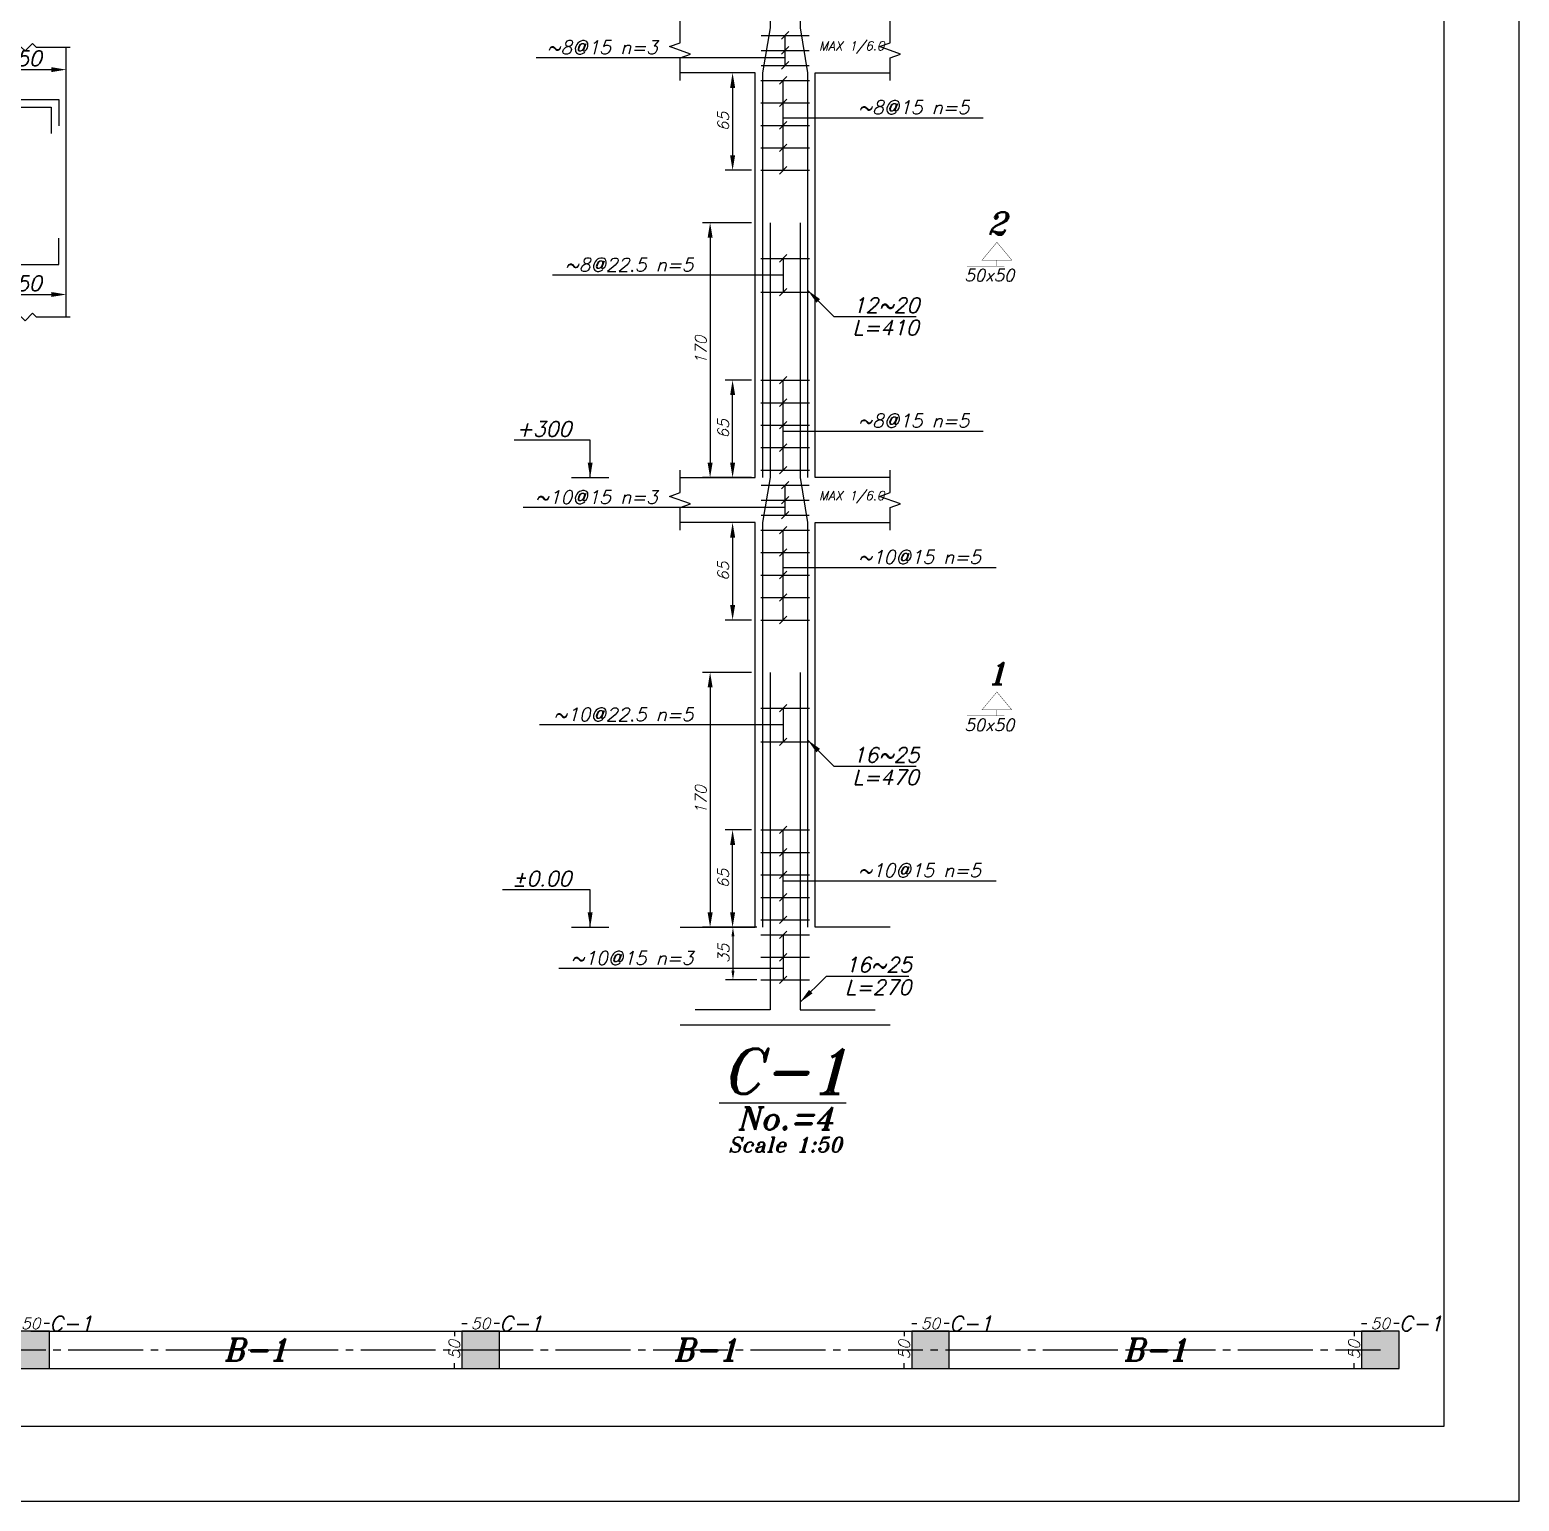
# Model space of a CAD drawing. Extents: x 0 to 308, y -92 to 22.
# Drawn here: x 206.89 to 226.76, y -20.9 to -1.27 of the extents above; entities that cross this region are included whole.
import ezdxf
from ezdxf.enums import TextEntityAlignment as Align

# ---------------------------------------------------------------- set-up
doc = ezdxf.new("R2010")
doc.units = 0
doc.header["$MEASUREMENT"] = 0
doc.header["$PDMODE"] = 33
doc.header["$PDSIZE"] = 0.3
doc.linetypes.add('SAZE_Axis1', pattern=[1.2, 1, -0.1, 0, -0.1])
doc.layers.add('SAZE_DRAWINGS', color=7, linetype='Continuous')
doc.styles.add('SAZE_STYLE', font='romansp.shx', dxfattribs={"oblique": 15})
doc.styles.add('SAZE_STYLE1', font='romant.shx', dxfattribs={"oblique": 15})
doc.dimstyles.new('SAZE_DIM_STYLE', dxfattribs={"dimtxt": 0.2, "dimasz": 0.2, "dimexe": 0.1, "dimexo": 0.05, "dimgap": 0.05, "dimtad": 0, "dimzin": 0, "dimdsep": 46, "dimtxsty": 'SAZE_STYLE', "dimcen": 0.09, "dimclrd": 2, "dimclre": 2, "dimclrt": 3, "dimadec": 0, "dimazin": 0, "dimtfac": 1, "dimtdec": 4, "dimtix": 1, "dimtmove": 1, "dimatfit": 3, "dimfxl": 1, "dimtolj": 1, "dimtzin": 0, "dimarcsym": 0})

# ---------------------------------------------------------------- blocks, each defined once
blk = doc.blocks.new('*D24')
at = {"layer": 'Defpoints', "color": 0, "transparency": 16777216}
for p in [(216.565, -9.848), (215.965, -13.248), (216.565, -13.248)]:
    blk.add_point(p, dxfattribs=at)
at = {"layer": 'SAZE_DRAWINGS', "color": 2, "lineweight": -2, "transparency": 16777216}
for p, q in [((216.515, -9.848), (215.865, -9.848)), ((215.965, -10.048), (215.965, -13.048)), ((216.515, -13.248), (215.865, -13.248))]:
    blk.add_line(p, q, dxfattribs=at)
at = {"layer": 'SAZE_DRAWINGS', "color": 2, "transparency": 16777216}
for points in [[(215.932, -10.048), (215.999, -10.048), (215.965, -9.848)], [(215.932, -13.048), (215.999, -13.048), (215.965, -13.248)]]:
    blk.add_solid(points, dxfattribs=at)
at = {"layer": 'SAZE_DRAWINGS', "color": 3, "transparency": 16777216, "insert": (215.84, -11.548), "char_height": 0.15, "attachment_point": 5, "rotation": 90, "style": 'SAZE_STYLE'}
blk.add_mtext('\\A1;170', dxfattribs=at)
blk = doc.blocks.new('*D25')
at = {"layer": 'Defpoints', "color": 0, "transparency": 16777216}
for p in [(216.565, -3.848), (215.965, -7.248), (216.565, -7.248)]:
    blk.add_point(p, dxfattribs=at)
at = {"layer": 'SAZE_DRAWINGS', "color": 2, "lineweight": -2, "transparency": 16777216}
for p, q in [((216.515, -3.848), (215.865, -3.848)), ((215.965, -4.048), (215.965, -7.048)), ((216.515, -7.248), (215.865, -7.248))]:
    blk.add_line(p, q, dxfattribs=at)
at = {"layer": 'SAZE_DRAWINGS', "color": 2, "transparency": 16777216}
for points in [[(215.932, -4.048), (215.999, -4.048), (215.965, -3.848)], [(215.932, -7.048), (215.999, -7.048), (215.965, -7.248)]]:
    blk.add_solid(points, dxfattribs=at)
at = {"layer": 'SAZE_DRAWINGS', "color": 3, "transparency": 16777216, "insert": (215.84, -5.548), "char_height": 0.15, "attachment_point": 5, "rotation": 90, "style": 'SAZE_STYLE'}
blk.add_mtext('\\A1;170', dxfattribs=at)
blk = doc.blocks.new('*D26')
at = {"layer": 'Defpoints', "color": 0, "transparency": 16777216}
for p in [(216.64, -13.248), (216.27, -13.948), (216.64, -13.948)]:
    blk.add_point(p, dxfattribs=at)
at = {"layer": 'SAZE_DRAWINGS', "color": 2, "lineweight": -2, "transparency": 16777216}
for p, q in [((216.59, -13.248), (216.17, -13.248)), ((216.27, -13.368), (216.27, -13.828)), ((216.59, -13.948), (216.17, -13.948))]:
    blk.add_line(p, q, dxfattribs=at)
at = {"layer": 'SAZE_DRAWINGS', "color": 2, "transparency": 16777216}
for points in [[(216.25, -13.368), (216.29, -13.368), (216.27, -13.248)], [(216.25, -13.828), (216.29, -13.828), (216.27, -13.948)]]:
    blk.add_solid(points, dxfattribs=at)
at = {"layer": 'SAZE_DRAWINGS', "color": 3, "transparency": 16777216, "insert": (216.145, -13.598), "char_height": 0.15, "attachment_point": 5, "rotation": 90, "style": 'SAZE_STYLE'}
blk.add_mtext('\\A1;35', dxfattribs=at)
blk = doc.blocks.new('*D27')
at = {"layer": 'Defpoints', "color": 0, "transparency": 16777216}
for p in [(216.265, -11.948), (216.565, -11.948), (216.565, -13.248)]:
    blk.add_point(p, dxfattribs=at)
at = {"layer": 'SAZE_DRAWINGS', "color": 2, "lineweight": -2, "transparency": 16777216}
for p, q in [((216.515, -11.948), (216.165, -11.948)), ((216.265, -13.048), (216.265, -12.148)), ((216.515, -13.248), (216.165, -13.248))]:
    blk.add_line(p, q, dxfattribs=at)
at = {"layer": 'SAZE_DRAWINGS', "color": 2, "transparency": 16777216}
for points in [[(216.232, -12.148), (216.299, -12.148), (216.265, -11.948)], [(216.232, -13.048), (216.299, -13.048), (216.265, -13.248)]]:
    blk.add_solid(points, dxfattribs=at)
at = {"layer": 'SAZE_DRAWINGS', "color": 3, "transparency": 16777216, "insert": (216.14, -12.598), "char_height": 0.15, "attachment_point": 5, "rotation": 90, "style": 'SAZE_STYLE'}
blk.add_mtext('\\A1;65', dxfattribs=at)
blk = doc.blocks.new('*D28')
at = {"layer": 'Defpoints', "color": 0, "transparency": 16777216}
for p in [(216.565, -7.848), (216.265, -9.148), (216.565, -9.148)]:
    blk.add_point(p, dxfattribs=at)
at = {"layer": 'SAZE_DRAWINGS', "color": 2, "lineweight": -2, "transparency": 16777216}
for p, q in [((216.515, -7.848), (216.165, -7.848)), ((216.265, -8.048), (216.265, -8.948)), ((216.515, -9.148), (216.165, -9.148))]:
    blk.add_line(p, q, dxfattribs=at)
at = {"layer": 'SAZE_DRAWINGS', "color": 2, "transparency": 16777216}
for points in [[(216.232, -8.048), (216.299, -8.048), (216.265, -7.848)], [(216.232, -8.948), (216.299, -8.948), (216.265, -9.148)]]:
    blk.add_solid(points, dxfattribs=at)
at = {"layer": 'SAZE_DRAWINGS', "color": 3, "transparency": 16777216, "insert": (216.14, -8.498), "char_height": 0.15, "attachment_point": 5, "rotation": 90, "style": 'SAZE_STYLE'}
blk.add_mtext('\\A1;65', dxfattribs=at)
blk = doc.blocks.new('*D30')
at = {"layer": 'Defpoints', "color": 0, "transparency": 16777216}
for p in [(216.265, -5.948), (216.565, -5.948), (216.565, -7.248)]:
    blk.add_point(p, dxfattribs=at)
at = {"layer": 'SAZE_DRAWINGS', "color": 2, "lineweight": -2, "transparency": 16777216}
for p, q in [((216.515, -5.948), (216.165, -5.948)), ((216.265, -7.048), (216.265, -6.148)), ((216.515, -7.248), (216.165, -7.248))]:
    blk.add_line(p, q, dxfattribs=at)
at = {"layer": 'SAZE_DRAWINGS', "color": 2, "transparency": 16777216}
for points in [[(216.232, -6.148), (216.299, -6.148), (216.265, -5.948)], [(216.232, -7.048), (216.299, -7.048), (216.265, -7.248)]]:
    blk.add_solid(points, dxfattribs=at)
at = {"layer": 'SAZE_DRAWINGS', "color": 3, "transparency": 16777216, "insert": (216.14, -6.598), "char_height": 0.15, "attachment_point": 5, "rotation": 90, "style": 'SAZE_STYLE'}
blk.add_mtext('\\A1;65', dxfattribs=at)
blk = doc.blocks.new('*D31')
at = {"layer": 'Defpoints', "color": 0, "transparency": 16777216}
for p in [(216.565, -1.848), (216.265, -3.148), (216.565, -3.148)]:
    blk.add_point(p, dxfattribs=at)
at = {"layer": 'SAZE_DRAWINGS', "color": 2, "lineweight": -2, "transparency": 16777216}
for p, q in [((216.515, -1.848), (216.165, -1.848)), ((216.265, -2.048), (216.265, -2.948)), ((216.515, -3.148), (216.165, -3.148))]:
    blk.add_line(p, q, dxfattribs=at)
at = {"layer": 'SAZE_DRAWINGS', "color": 2, "transparency": 16777216}
for points in [[(216.232, -2.048), (216.299, -2.048), (216.265, -1.848)], [(216.232, -2.948), (216.299, -2.948), (216.265, -3.148)]]:
    blk.add_solid(points, dxfattribs=at)
at = {"layer": 'SAZE_DRAWINGS', "color": 3, "transparency": 16777216, "insert": (216.14, -2.498), "char_height": 0.15, "attachment_point": 5, "rotation": 90, "style": 'SAZE_STYLE'}
blk.add_mtext('\\A1;65', dxfattribs=at)
blk = doc.blocks.new('*D123')
at = {"layer": 'Defpoints', "color": 0, "transparency": 16777216}
for p in [(206.378, -1.505), (207.378, -1.505), (207.378, -1.805)]:
    blk.add_point(p, dxfattribs=at)
at = {"layer": 'SAZE_DRAWINGS', "color": 2, "lineweight": -2, "transparency": 16777216}
blk.add_line((206.578, -1.805), (207.178, -1.805), dxfattribs=at)
at = {"layer": 'SAZE_DRAWINGS', "color": 2, "transparency": 16777216}
for points in [[(206.578, -1.772), (206.578, -1.838), (206.378, -1.805)], [(207.178, -1.772), (207.178, -1.838), (207.378, -1.805)]]:
    blk.add_solid(points, dxfattribs=at)
at = {"layer": 'SAZE_DRAWINGS', "color": 3, "transparency": 16777216, "insert": (206.878, -1.655), "char_height": 0.2, "attachment_point": 5, "style": 'SAZE_STYLE'}
blk.add_mtext('\\A1;50', dxfattribs=at)
blk = doc.blocks.new('*D124')
at = {"layer": 'Defpoints', "color": 0, "transparency": 16777216}
for p in [(207.378, -4.805), (206.378, -5.105), (207.378, -5.105)]:
    blk.add_point(p, dxfattribs=at)
at = {"layer": 'SAZE_DRAWINGS', "color": 2, "lineweight": -2, "transparency": 16777216}
blk.add_line((206.578, -4.805), (207.178, -4.805), dxfattribs=at)
at = {"layer": 'SAZE_DRAWINGS', "color": 2, "transparency": 16777216}
for points in [[(206.578, -4.772), (206.578, -4.838), (206.378, -4.805)], [(207.178, -4.772), (207.178, -4.838), (207.378, -4.805)]]:
    blk.add_solid(points, dxfattribs=at)
at = {"layer": 'SAZE_DRAWINGS', "color": 3, "transparency": 16777216, "insert": (206.878, -4.655), "char_height": 0.2, "attachment_point": 5, "style": 'SAZE_STYLE'}
blk.add_mtext('\\A1;50', dxfattribs=at)
blk = doc.blocks.new('SAZE-REC-COL')
at = {"layer": 'SAZE_DRAWINGS'}
h = blk.add_hatch(color=0, dxfattribs=at)
h.dxf.hatch_style = 1
h.paths.add_polyline_path([(-0.5, -0.5), (0.5, -0.5), (0.5, 0.5), (-0.5, 0.5)])
at = {"layer": 'SAZE_DRAWINGS', "color": 0}
blk.add_lwpolyline([(-0.5, -0.5), (0.5, -0.5), (0.5, 0.5), (-0.5, 0.5)], close=True, dxfattribs=at)
blk = doc.blocks.new('*D152')
at = {"layer": 'Defpoints', "color": 0, "transparency": 16777216}
for p in [(206.654, -18.634), (207.154, -18.534), (207.154, -18.634)]:
    blk.add_point(p, dxfattribs=at)
at = {"layer": 'SAZE_DRAWINGS', "color": 2, "lineweight": -2, "transparency": 16777216}
for p, q in [((206.654, -18.534), (206.724, -18.534)), ((207.154, -18.534), (207.085, -18.534))]:
    blk.add_line(p, q, dxfattribs=at)
at = {"layer": 'SAZE_DRAWINGS', "color": 3, "transparency": 16777216, "insert": (206.904, -18.534), "char_height": 0.15, "attachment_point": 5, "style": 'SAZE_STYLE'}
blk.add_mtext('\\A1;50', dxfattribs=at)
blk = doc.blocks.new('*D153')
at = {"layer": 'Defpoints', "color": 0, "transparency": 16777216}
for p in [(212.554, -18.634), (212.654, -18.634), (212.654, -19.134)]:
    blk.add_point(p, dxfattribs=at)
at = {"layer": 'SAZE_DRAWINGS', "color": 2, "lineweight": -2, "transparency": 16777216}
for p, q in [((212.554, -18.634), (212.554, -18.704)), ((212.554, -19.134), (212.554, -19.064))]:
    blk.add_line(p, q, dxfattribs=at)
at = {"layer": 'SAZE_DRAWINGS', "color": 3, "transparency": 16777216, "insert": (212.554, -18.884), "char_height": 0.15, "attachment_point": 5, "rotation": 90, "style": 'SAZE_STYLE'}
blk.add_mtext('\\A1;50', dxfattribs=at)
blk = doc.blocks.new('*D154')
at = {"layer": 'Defpoints', "color": 0, "transparency": 16777216}
for p in [(212.654, -18.634), (213.154, -18.534), (213.154, -18.634)]:
    blk.add_point(p, dxfattribs=at)
at = {"layer": 'SAZE_DRAWINGS', "color": 2, "lineweight": -2, "transparency": 16777216}
for p, q in [((212.654, -18.534), (212.724, -18.534)), ((213.154, -18.534), (213.085, -18.534))]:
    blk.add_line(p, q, dxfattribs=at)
at = {"layer": 'SAZE_DRAWINGS', "color": 3, "transparency": 16777216, "insert": (212.904, -18.534), "char_height": 0.15, "attachment_point": 5, "style": 'SAZE_STYLE'}
blk.add_mtext('\\A1;50', dxfattribs=at)
blk = doc.blocks.new('*D155')
at = {"layer": 'Defpoints', "color": 0, "transparency": 16777216}
for p in [(218.554, -18.634), (218.654, -18.634), (218.654, -19.134)]:
    blk.add_point(p, dxfattribs=at)
at = {"layer": 'SAZE_DRAWINGS', "color": 2, "lineweight": -2, "transparency": 16777216}
for p, q in [((218.554, -18.634), (218.554, -18.704)), ((218.554, -19.134), (218.554, -19.064))]:
    blk.add_line(p, q, dxfattribs=at)
at = {"layer": 'SAZE_DRAWINGS', "color": 3, "transparency": 16777216, "insert": (218.554, -18.884), "char_height": 0.15, "attachment_point": 5, "rotation": 90, "style": 'SAZE_STYLE'}
blk.add_mtext('\\A1;50', dxfattribs=at)
blk = doc.blocks.new('*D156')
at = {"layer": 'Defpoints', "color": 0, "transparency": 16777216}
for p in [(218.654, -18.634), (219.154, -18.534), (219.154, -18.634)]:
    blk.add_point(p, dxfattribs=at)
at = {"layer": 'SAZE_DRAWINGS', "color": 2, "lineweight": -2, "transparency": 16777216}
for p, q in [((218.654, -18.534), (218.724, -18.534)), ((219.154, -18.534), (219.085, -18.534))]:
    blk.add_line(p, q, dxfattribs=at)
at = {"layer": 'SAZE_DRAWINGS', "color": 3, "transparency": 16777216, "insert": (218.904, -18.534), "char_height": 0.15, "attachment_point": 5, "style": 'SAZE_STYLE'}
blk.add_mtext('\\A1;50', dxfattribs=at)
blk = doc.blocks.new('*D157')
at = {"layer": 'Defpoints', "color": 0, "transparency": 16777216}
for p in [(224.554, -18.634), (224.654, -18.634), (224.654, -19.134)]:
    blk.add_point(p, dxfattribs=at)
at = {"layer": 'SAZE_DRAWINGS', "color": 2, "lineweight": -2, "transparency": 16777216}
for p, q in [((224.554, -18.634), (224.554, -18.704)), ((224.554, -19.134), (224.554, -19.064))]:
    blk.add_line(p, q, dxfattribs=at)
at = {"layer": 'SAZE_DRAWINGS', "color": 3, "transparency": 16777216, "insert": (224.554, -18.884), "char_height": 0.15, "attachment_point": 5, "rotation": 90, "style": 'SAZE_STYLE'}
blk.add_mtext('\\A1;50', dxfattribs=at)
blk = doc.blocks.new('*D158')
at = {"layer": 'Defpoints', "color": 0, "transparency": 16777216}
for p in [(224.654, -18.634), (225.154, -18.534), (225.154, -18.634)]:
    blk.add_point(p, dxfattribs=at)
at = {"layer": 'SAZE_DRAWINGS', "color": 2, "lineweight": -2, "transparency": 16777216}
for p, q in [((224.654, -18.534), (224.724, -18.534)), ((225.154, -18.534), (225.085, -18.534))]:
    blk.add_line(p, q, dxfattribs=at)
at = {"layer": 'SAZE_DRAWINGS', "color": 3, "transparency": 16777216, "insert": (224.904, -18.534), "char_height": 0.15, "attachment_point": 5, "style": 'SAZE_STYLE'}
blk.add_mtext('\\A1;50', dxfattribs=at)

msp = doc.modelspace()

# ---------------------------------------------------------------- linework, layer by layer
at = {"layer": 'SAZE_DRAWINGS', "color": 3}
for p, q in [((216.6453, -1.3482), (217.2853, -1.3482)), ((216.6453, -1.5482), (217.2853, -1.5482)), ((216.6453, -1.7482), (217.2853, -1.7482)), ((216.6403, -1.9482), (217.2903, -1.9482)), ((216.6403, -2.2482), (217.2903, -2.2482)), ((216.6403, -2.5482), (217.2903, -2.5482)), ((216.6403, -2.8482), (217.2903, -2.8482)), ((216.6403, -3.1482), (217.2903, -3.1482)), ((216.6403, -4.3232), (217.2903, -4.3232)), ((216.6403, -4.7732), (217.2903, -4.7732)), ((216.6403, -5.9482), (217.2903, -5.9482)), ((216.6403, -6.2482), (217.2903, -6.2482)), ((216.6403, -6.5482), (217.2903, -6.5482)), ((216.6403, -6.8482), (217.2903, -6.8482)), ((216.6403, -7.1482), (217.2903, -7.1482)), ((214.1153, -7.2482), (214.6153, -7.2482)), ((216.6453, -7.3482), (217.2853, -7.3482)), ((216.6453, -7.5482), (217.2853, -7.5482)), ((216.6453, -7.7482), (217.2853, -7.7482)), ((216.6403, -7.9482), (217.2903, -7.9482)), ((216.6403, -8.2482), (217.2903, -8.2482)), ((216.6403, -8.5482), (217.2903, -8.5482)), ((216.6403, -8.8482), (217.2903, -8.8482)), ((216.6403, -9.1482), (217.2903, -9.1482)), ((216.6403, -10.3232), (217.2903, -10.3232)), ((216.6403, -10.7732), (217.2903, -10.7732)), ((216.6403, -11.9482), (217.2903, -11.9482)), ((216.6403, -12.2482), (217.2903, -12.2482)), ((216.6403, -12.5482), (217.2903, -12.5482)), ((216.6403, -12.8482), (217.2903, -12.8482)), ((214.1153, -13.2482), (214.6153, -13.2482)), ((216.6403, -13.1482), (217.2903, -13.1482)), ((216.6403, -13.3482), (217.2903, -13.3482)), ((216.6403, -13.6482), (217.2903, -13.6482)), ((216.6403, -13.9482), (217.2903, -13.9482)), ((215.5653, -14.5482), (218.3653, -14.5482)), ((206.9045, -18.6341, 0), (212.9045, -18.6341, 0)), ((212.9045, -18.6341, 0), (218.9045, -18.6341, 0)), ((218.9045, -18.6341, 0), (224.9045, -18.6341, 0)), ((206.9045, -19.1341, 0), (212.9045, -19.1341, 0)), ((212.9045, -19.1341, 0), (218.9045, -19.1341, 0)), ((218.9045, -19.1341, 0), (224.9045, -19.1341, 0))]:
    msp.add_line(p, q, dxfattribs=at)
at = {"layer": 'SAZE_DRAWINGS', "color": 2}
for p, q in [((216.9153, -1.3982), (217.0153, -1.2982)), ((216.9653, -1.7482), (216.9653, -1.3482)), ((216.9153, -1.5982), (217.0153, -1.4982)), ((216.9653, -1.6482), (213.6453, -1.6482)), ((216.9153, -1.7982), (217.0153, -1.6982)), ((216.9903, -1.8982), (216.8903, -1.9982)), ((216.9403, -3.1482), (216.9403, -1.9482)), ((216.9903, -2.1982), (216.8903, -2.2982)), ((216.9903, -2.4982), (216.8903, -2.5982)), ((216.9403, -2.4482), (219.6086, -2.4482)), ((216.9903, -2.7982), (216.8903, -2.8982)), ((216.9903, -3.0982), (216.8903, -3.1982)), ((216.9903, -4.2732), (216.8903, -4.3732)), ((216.9403, -4.3232), (216.9403, -4.7732)), ((216.9403, -4.5482), (213.8632, -4.5482)), ((216.9903, -4.7232), (216.8903, -4.8232)), ((216.9903, -5.8982), (216.8903, -5.9982)), ((216.9403, -7.1482), (216.9403, -5.9482)), ((216.9903, -6.1982), (216.8903, -6.2982)), ((216.9903, -6.4982), (216.8903, -6.5982)), ((216.9403, -6.6282), (219.6086, -6.6282)), ((216.9903, -6.7982), (216.8903, -6.8982)), ((216.9903, -7.0982), (216.8903, -7.1982)), ((216.9153, -7.3982), (217.0153, -7.2982)), ((216.9653, -7.7482), (216.9653, -7.3482)), ((216.9153, -7.5982), (217.0153, -7.4982)), ((216.9653, -7.6482), (213.4739, -7.6482)), ((216.9153, -7.7982), (217.0153, -7.6982)), ((216.9903, -7.8982), (216.8903, -7.9982)), ((216.9403, -9.1482), (216.9403, -7.9482)), ((216.9903, -8.1982), (216.8903, -8.2982)), ((216.9903, -8.4982), (216.8903, -8.5982)), ((216.9403, -8.4482), (219.78, -8.4482)), ((216.9903, -8.7982), (216.8903, -8.8982)), ((216.9903, -9.0982), (216.8903, -9.1982)), ((216.9903, -10.2732), (216.8903, -10.3732)), ((216.9403, -10.3232), (216.9403, -10.7732)), ((216.9403, -10.5482), (213.6918, -10.5482)), ((216.9903, -10.7232), (216.8903, -10.8232)), ((216.9903, -11.8982), (216.8903, -11.9982)), ((216.9403, -13.1482), (216.9403, -11.9482)), ((216.9903, -12.1982), (216.8903, -12.2982)), ((216.9903, -12.4982), (216.8903, -12.5982)), ((216.9403, -12.6282), (219.78, -12.6282)), ((216.9903, -12.7982), (216.8903, -12.8982)), ((216.9903, -13.0982), (216.8903, -13.1982)), ((216.9903, -13.2982), (216.8903, -13.3982)), ((216.9403, -13.3482), (216.9403, -13.9482)), ((216.9903, -13.5982), (216.8903, -13.6982)), ((216.9403, -13.7982), (213.9489, -13.7982)), ((216.9903, -13.8982), (216.8903, -13.9982))]:
    msp.add_line(p, q, dxfattribs=at)
at = {"layer": 'SAZE_DRAWINGS', "color": 8, "linetype": 'SAZE_Axis1'}
msp.add_line((204.8045, -18.8841), (224.9045, -18.8841), dxfattribs=at)
at = {"layer": 'SAZE_DRAWINGS', "color": 1}
msp.add_lwpolyline([(226.7566, 21.0951), (167.3566, 21.0951), (167.3566, -20.9049), (226.7566, -20.9049)], close=True, dxfattribs=at)
at = {"layer": 'SAZE_DRAWINGS', "color": 7}
msp.add_lwpolyline([(225.7566, 20.0951), (168.3566, 20.0951), (168.3566, -19.9049), (225.7566, -19.9049)], close=True, dxfattribs=at)
at = {"layer": 'SAZE_DRAWINGS', "color": 6}
for points in [[(216.7653, 0.9518), (216.7653, -1.2482), (216.6653, -1.8482), (216.6653, -7.2482)], [(217.1653, 0.9518), (217.1653, -1.2482), (217.2653, -1.8482), (217.2653, -7.2482)], [(216.7653, -3.8482), (216.7653, -7.2482), (216.6653, -7.8482), (216.6653, -13.2482)], [(217.1653, -3.8482), (217.1653, -7.2482), (217.2653, -7.8482), (217.2653, -13.2482)], [(216.7653, -9.8482), (216.7653, -14.3482), (215.7653, -14.3482)], [(217.1653, -9.8482), (217.1653, -14.3482), (218.1653, -14.3482)]]:
    msp.add_lwpolyline(points, dxfattribs=at)
at = {"layer": 'SAZE_DRAWINGS', "color": 1}
for points in [[(215.5653, -1.9482), (215.5653, -1.6482), (215.7053, -1.5982), (215.4253, -1.4982), (215.5653, -1.4482), (215.5653, -1.1482)], [(218.3653, -1.9482), (218.3653, -1.6482), (218.5053, -1.5982), (218.2253, -1.4982), (218.3653, -1.4482), (218.3653, -1.1482)], [(215.5653, -7.9482), (215.5653, -7.6482), (215.7053, -7.5982), (215.4253, -7.4982), (215.5653, -7.4482), (215.5653, -7.1482)], [(218.3653, -7.9482), (218.3653, -7.6482), (218.5053, -7.5982), (218.2253, -7.4982), (218.3653, -7.4482), (218.3653, -7.1482)]]:
    msp.add_lwpolyline(points, dxfattribs=at)
at = {"layer": 'SAZE_DRAWINGS', "color": 8, "elevation": 0}
for points in [[(206.328, -1.5049), (206.778, -1.5049), (206.828, -1.5549), (206.928, -1.4549), (206.978, -1.5049), (207.428, -1.5049)], [(206.328, -5.1049), (206.778, -5.1049), (206.828, -5.1549), (206.928, -5.0549), (206.978, -5.1049), (207.428, -5.1049)]]:
    msp.add_lwpolyline(points, dxfattribs=at)
at = {"layer": 'SAZE_DRAWINGS', "color": 3, "linetype": 'Continuous', "elevation": 0}
msp.add_lwpolyline([(207.378, -5.1049), (207.378, -1.5049)], dxfattribs=at)
at = {"layer": 'SAZE_DRAWINGS', "color": 3}
for points in [[(215.5653, -7.2482), (216.5653, -7.2482), (216.5653, -1.8482), (215.5653, -1.8482)], [(218.3653, -7.2482), (217.3653, -7.2482), (217.3653, -1.8482), (218.3653, -1.8482)], [(215.5653, -13.2482), (216.5653, -13.2482), (216.5653, -7.8482), (215.5653, -7.8482)], [(218.3653, -13.2482), (217.3653, -13.2482), (217.3653, -7.8482), (218.3653, -7.8482)]]:
    msp.add_lwpolyline(points, dxfattribs=at)
at = {"layer": 'SAZE_DRAWINGS', "color": 6, "linetype": 'Continuous', "elevation": 0}
for points in [[(187.678, -2.1049), (190.078, -2.1049), (190.278, -2.2049), (207.278, -2.2049), (207.278, -2.5549)], [(202.528, -2.3049), (207.178, -2.3049), (207.178, -2.6549)], [(185.928, -4.5049), (187.828, -4.5049), (188.028, -4.4049), (207.278, -4.4049), (207.278, -4.0549)]]:
    msp.add_lwpolyline(points, dxfattribs=at)
at = {"layer": 'SAZE_DRAWINGS', "color": 3, "const_width": 0.005}
for points in [[(219.5903, -4.3482), (219.9903, -4.3482), (219.7903, -4.1082)], [(219.5903, -10.3482), (219.9903, -10.3482), (219.7903, -10.1082)]]:
    msp.add_lwpolyline(points, close=True, dxfattribs=at)
for points in [[(219.7903, -4.3482), (219.7903, -4.4282), (219.8903, -4.4282), (219.3903, -4.4282)], [(219.7903, -10.3482), (219.7903, -10.4282), (219.8903, -10.4282), (219.3903, -10.4282)]]:
    msp.add_lwpolyline(points, dxfattribs=at)

# ---------------------------------------------------------------- block references
at = {"layer": 'SAZE_DRAWINGS', "color": 8, "xscale": 0.5, "yscale": 0.5, "zscale": 0.5, "rotation": 90}
for p in [(206.9045, -18.8841, 0), (212.9045, -18.8841, 0), (218.9045, -18.8841, 0), (224.9045, -18.8841, 0)]:
    msp.add_blockref('SAZE-REC-COL', p, dxfattribs=at)

# ---------------------------------------------------------------- texts
at = {"layer": 'SAZE_DRAWINGS', "color": 2, "style": 'SAZE_STYLE', "oblique": 15}
for s, p in [('~8@15 n=3', (215.2653, -1.5982)), ('~8@22.5 n=5', (215.7403, -4.4982)), ('~10@15 n=3', (215.2653, -7.5982)), ('~10@22.5 n=5', (215.7403, -10.4982)), ('~10@15 n=3', (215.7403, -13.7482))]:
    msp.add_text(s, height=0.18, dxfattribs=at).set_placement(p, align=Align.RIGHT)
at = {"layer": 'SAZE_DRAWINGS', "color": 3, "style": 'SAZE_STYLE', "oblique": 15}
for s, height, p in [('MAX 1/6.0', 0.12, (217.4153, -1.5482)), ('MAX 1/6.0', 0.12, (217.4153, -7.5482)), ('C-1', 0.2, (207.1545, -18.6341, 0)), ('C-1', 0.2, (213.1545, -18.6341, 0)), ('C-1', 0.2, (219.1545, -18.6341, 0)), ('C-1', 0.2, (225.1545, -18.6341, 0))]:
    msp.add_text(s, height=height, dxfattribs=at).set_placement(p)
at = {"layer": 'SAZE_DRAWINGS', "color": 2, "style": 'SAZE_STYLE', "oblique": 15}
for s, p in [('~8@15 n=5', (217.9403, -2.3982)), ('~8@15 n=5', (217.9403, -6.5782)), ('~10@15 n=5', (217.9403, -8.3982)), ('~10@15 n=5', (217.9403, -12.5782))]:
    msp.add_text(s, height=0.18, dxfattribs=at).set_placement(p)
at = {"layer": 'SAZE_DRAWINGS', "color": 3, "style": 'SAZE_STYLE1', "oblique": 15}
for s, p in [('2', (219.7903, -4.0082)), ('1', (219.7903, -10.0082))]:
    msp.add_text(s, height=0.3, dxfattribs=at).set_placement(p, align=Align.CENTER)
for p in [(219.6903, -4.4682), (219.6903, -10.4682)]:
    msp.add_text('50x50', height=0.16, dxfattribs=at).set_placement(p, align=Align.TOP_CENTER)
at = {"layer": 'SAZE_DRAWINGS', "color": 4, "style": 'SAZE_STYLE1', "oblique": 15}
msp.add_text('%%uC-1', height=0.6, dxfattribs=at).set_placement((216.9653, -15.6482), align=Align.BOTTOM_CENTER)
at = {"layer": 'SAZE_DRAWINGS', "color": 2, "style": 'SAZE_STYLE1', "oblique": 15}
for s, height, p in [('No.=4', 0.3, (216.9653, -15.6482)), ('Scale 1:50', 0.2, (216.9653, -16.0482))]:
    msp.add_text(s, height=height, dxfattribs=at).set_placement(p, align=Align.TOP_CENTER)
at = {"layer": 'SAZE_DRAWINGS', "color": 4, "style": 'SAZE_STYLE1', "oblique": 15}
for p in [(209.9045, -18.8841, 0), (215.9045, -18.8841, 0), (221.9045, -18.8841, 0)]:
    msp.add_text('B-1', height=0.3, dxfattribs=at).set_placement(p, align=Align.MIDDLE_CENTER)
at = {"layer": 'SAZE_DRAWINGS', "color": 3, "char_height": 0.2, "style": 'SAZE_STYLE'}
for s, insert, attachment_point in [('\\A1;12~20', (217.8653, -5.0482), 7), ('+300', (214.1153, -6.6982), 9), ('\\A1;16~25', (217.8653, -11.0482), 7), ('%%p0.00', (214.1153, -12.6982), 9), ('\\A1;16~25', (217.7653, -13.8482), 7)]:
    msp.add_mtext(s, dxfattribs=dict(at, insert=insert, attachment_point=attachment_point))
at = {"layer": 'SAZE_DRAWINGS', "color": 2, "char_height": 0.2, "attachment_point": 1, "style": 'SAZE_STYLE'}
for s, insert in [('L=410', (217.8653, -5.1482)), ('L=470', (217.8653, -11.1482)), ('L=270', (217.7653, -13.9482))]:
    msp.add_mtext(s, dxfattribs=dict(at, insert=insert))

# ---------------------------------------------------------------- dimensions: what is measured, and where the dimension line sits
at = {"layer": 'SAZE_DRAWINGS', "color": 2}
for base, p1, p2, picture, middle in [((207.378, -1.8049, 0), (206.378, -1.5049, 0), (207.378, -1.5049, 0), '*D123', (206.878, -1.6549, 0)), ((207.378, -4.8049, 0), (206.378, -5.1049, 0), (207.378, -5.1049, 0), '*D124', (206.878, -4.6549, 0))]:
    dim = msp.add_linear_dim(base=base, p1=p1, p2=p2, dimstyle='SAZE_DIM_STYLE', override={"dimtxt": 0.2, "dimasz": 0.2, "dimgap": 0.05, "dimtad": 1, "dimdec": 1, "dimlfac": 50, "dimrnd": 1, "dimzin": 8, "dimse1": 1, "dimse2": 1, "dimclrd": 2, "dimclre": 2, "dimclrt": 3}, dxfattribs=at)
    dim.commit()
    dim.dimension.update_dxf_attribs({"geometry": picture, "text_midpoint": middle})
at = {"layer": 'SAZE_DRAWINGS', "color": 3}
for base, p1, p2, override, picture, middle in [((216.2653, -3.1482), (216.5653, -1.8482), (216.5653, -3.1482), {"dimtxt": 0.15, "dimasz": 0.2, "dimgap": 0.05, "dimtad": 1, "dimtoh": 1, "dimdec": 1, "dimlfac": 50, "dimrnd": 1, "dimzin": 8, "dimclrd": 2, "dimclre": 2, "dimclrt": 3}, '*D31', (216.1403, -2.4982)), ((215.9653, -7.2482), (216.5653, -3.8482), (216.5653, -7.2482), {"dimtxt": 0.15, "dimasz": 0.2, "dimgap": 0.05, "dimtad": 1, "dimtoh": 1, "dimdec": 1, "dimlfac": 50, "dimrnd": 1, "dimzin": 8, "dimclrd": 2, "dimclre": 2, "dimclrt": 3}, '*D25', (215.8403, -5.5482)), ((216.2653, -5.9482), (216.5653, -7.2482), (216.5653, -5.9482), {"dimtxt": 0.15, "dimasz": 0.2, "dimgap": 0.05, "dimtad": 1, "dimtoh": 1, "dimdec": 1, "dimlfac": 50, "dimrnd": 1, "dimzin": 8, "dimclrd": 2, "dimclre": 2, "dimclrt": 3}, '*D30', (216.1403, -6.5982)), ((216.2653, -9.1482), (216.5653, -7.8482), (216.5653, -9.1482), {"dimtxt": 0.15, "dimasz": 0.2, "dimgap": 0.05, "dimtad": 1, "dimtoh": 1, "dimdec": 1, "dimlfac": 50, "dimrnd": 1, "dimzin": 8, "dimclrd": 2, "dimclre": 2, "dimclrt": 3}, '*D28', (216.1403, -8.4982)), ((215.9653, -13.2482), (216.5653, -9.8482), (216.5653, -13.2482), {"dimtxt": 0.15, "dimasz": 0.2, "dimgap": 0.05, "dimtad": 1, "dimtoh": 1, "dimdec": 1, "dimlfac": 50, "dimrnd": 1, "dimzin": 8, "dimclrd": 2, "dimclre": 2, "dimclrt": 3}, '*D24', (215.8403, -11.5482)), ((216.2653, -11.9482), (216.5653, -13.2482), (216.5653, -11.9482), {"dimtxt": 0.15, "dimasz": 0.2, "dimgap": 0.05, "dimtad": 1, "dimtoh": 1, "dimdec": 1, "dimlfac": 50, "dimrnd": 1, "dimzin": 8, "dimclrd": 2, "dimclre": 2, "dimclrt": 3}, '*D27', (216.1403, -12.5982)), ((216.2703, -13.9482), (216.6403, -13.2482), (216.6403, -13.9482), {"dimtxt": 0.15, "dimasz": 0.12, "dimgap": 0.05, "dimtad": 1, "dimtoh": 1, "dimdec": 1, "dimlfac": 50, "dimrnd": 1, "dimzin": 8, "dimclrd": 2, "dimclre": 2, "dimclrt": 3}, '*D26', (216.1453, -13.5982)), ((212.5545, -18.6341, 0), (212.6545, -19.1341, 0), (212.6545, -18.6341, 0), {"dimtxt": 0.15, "dimasz": 0, "dimexe": 0.05, "dimgap": 0.05, "dimdec": 1, "dimlfac": 100, "dimrnd": 1, "dimzin": 8, "dimse1": 1, "dimse2": 1, "dimclrd": 2, "dimclre": 2, "dimclrt": 3}, '*D153', (212.5545, -18.8841, 0)), ((218.5545, -18.6341, 0), (218.6545, -19.1341, 0), (218.6545, -18.6341, 0), {"dimtxt": 0.15, "dimasz": 0, "dimexe": 0.05, "dimgap": 0.05, "dimdec": 1, "dimlfac": 100, "dimrnd": 1, "dimzin": 8, "dimse1": 1, "dimse2": 1, "dimclrd": 2, "dimclre": 2, "dimclrt": 3}, '*D155', (218.5545, -18.8841, 0)), ((224.5545, -18.6341, 0), (224.6545, -19.1341, 0), (224.6545, -18.6341, 0), {"dimtxt": 0.15, "dimasz": 0, "dimexe": 0.05, "dimgap": 0.05, "dimdec": 1, "dimlfac": 100, "dimrnd": 1, "dimzin": 8, "dimse1": 1, "dimse2": 1, "dimclrd": 2, "dimclre": 2, "dimclrt": 3}, '*D157', (224.5545, -18.8841, 0))]:
    dim = msp.add_linear_dim(base=base, p1=p1, p2=p2, angle=90, dimstyle='SAZE_DIM_STYLE', override=override, dxfattribs=at)
    dim.commit()
    dim.dimension.update_dxf_attribs({"geometry": picture, "text_midpoint": middle})
for base, p1, p2, picture, middle in [((207.1545, -18.5341, 0), (206.6545, -18.6341, 0), (207.1545, -18.6341, 0), '*D152', (206.9045, -18.5341, 0)), ((213.1545, -18.5341, 0), (212.6545, -18.6341, 0), (213.1545, -18.6341, 0), '*D154', (212.9045, -18.5341, 0)), ((219.1545, -18.5341, 0), (218.6545, -18.6341, 0), (219.1545, -18.6341, 0), '*D156', (218.9045, -18.5341, 0)), ((225.1545, -18.5341, 0), (224.6545, -18.6341, 0), (225.1545, -18.6341, 0), '*D158', (224.9045, -18.5341, 0))]:
    dim = msp.add_linear_dim(base=base, p1=p1, p2=p2, dimstyle='SAZE_DIM_STYLE', override={"dimtxt": 0.15, "dimasz": 0, "dimexe": 0.05, "dimgap": 0.05, "dimdec": 1, "dimlfac": 100, "dimrnd": 1, "dimzin": 8, "dimse1": 1, "dimse2": 1, "dimclrd": 2, "dimclre": 2, "dimclrt": 3}, dxfattribs=at)
    dim.commit()
    dim.dimension.update_dxf_attribs({"geometry": picture, "text_midpoint": middle})

# ---------------------------------------------------------------- leaders
at = {"layer": 'SAZE_DRAWINGS', "color": 3, "annotation_type": 0, "has_hookline": 1}
for points, hookline_direction, text_width in [([(217.2653, -4.7482), (217.6153, -5.0982), (217.8153, -5.0982)], 0, 0.8476), ([(214.3653, -7.2482), (214.3653, -6.7482), (214.1653, -6.7482)], 1, 0.7633), ([(217.2653, -10.7482), (217.6153, -11.0982), (217.8153, -11.0982)], 0, 0.8483), ([(214.3653, -13.2482), (214.3653, -12.7482), (214.1653, -12.7482)], 1, 0.917)]:
    msp.add_leader(points, dimstyle='SAZE_DIM_STYLE', override={"dimasz": 0.2, "dimgap": 0.05, "dimtad": 1, "dimtoh": 1, "dimrnd": 0.05, "dimclrd": 2}, dxfattribs=dict(at, hookline_direction=hookline_direction, text_width=text_width))
at = {"layer": 'SAZE_DRAWINGS', "color": 41, "annotation_type": 0, "has_hookline": 1, "hookline_direction": 0, "text_width": 0.8483}
msp.add_leader([(217.1653, -14.2482), (217.5153, -13.8982), (217.7153, -13.8982)], dimstyle='SAZE_DIM_STYLE', override={"dimasz": 0.2, "dimgap": 0.05, "dimtad": 1, "dimtoh": 1, "dimrnd": 0.05, "dimclrd": 2}, dxfattribs=at)

doc.saveas('drawing.dxf')
